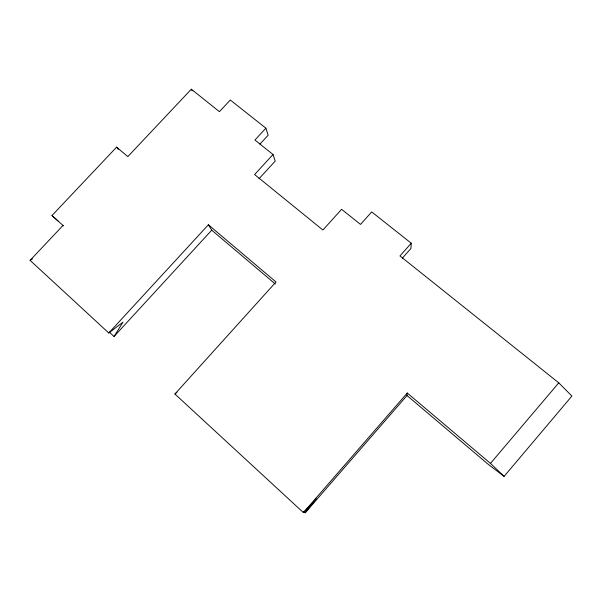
<?xml version="1.0" encoding="UTF-8"?>
<svg xmlns="http://www.w3.org/2000/svg" width="602" height="602" viewBox="0 0 602 602"><rect width="100%" height="100%" fill="white"/><g stroke="black" fill="none" stroke-linecap="round" stroke-linejoin="round"><path stroke-width="0.9" d="M58.033 220.979L51.983 215.546L116.615 147.136L127.827 156.618L191.316 89.209L219.414 111.663L230.303 100.015L265.881 128.173L254.917 140.033L273.03 154.503L254.593 174.542L322.898 230.024L341.597 209.3L360.508 224.411L371.712 211.919L411.256 243.216L410.933 248.46L402.317 258.183M303.822 511.519L305.206 512.791L407.005 395.537L407.268 393.016L490.479 463.405L504.115 476.378L571.9 396.071L558.769 382.842L399.969 255.94L411.256 243.216M109.248 332.063L114.049 336.488L122.959 322.175L108.789 332.996L30.1 260.38L63.014 225.434M305.206 512.791L316.359 498.817L303.408 512.595L174.919 394.024L276.017 281.984L208.382 224.764L108.789 332.996M490.479 463.405L558.769 382.842M303.408 512.595L407.268 393.016M114.049 336.488L211.746 230.167L208.382 224.764M258.973 178.779L275.197 161.118L273.03 154.503M259.929 144.111L268.161 135.202L265.881 128.173M174.919 394.024L176.988 392.256M30.1 260.38L32.403 258.845M504.115 476.378L488.538 464.586L407.005 395.537M211.746 230.167L275.355 284.039M51.983 215.546L63.466 225.848M116.615 147.136L118.24 149.334M191.316 89.209L192.098 90.887"/></g></svg>
